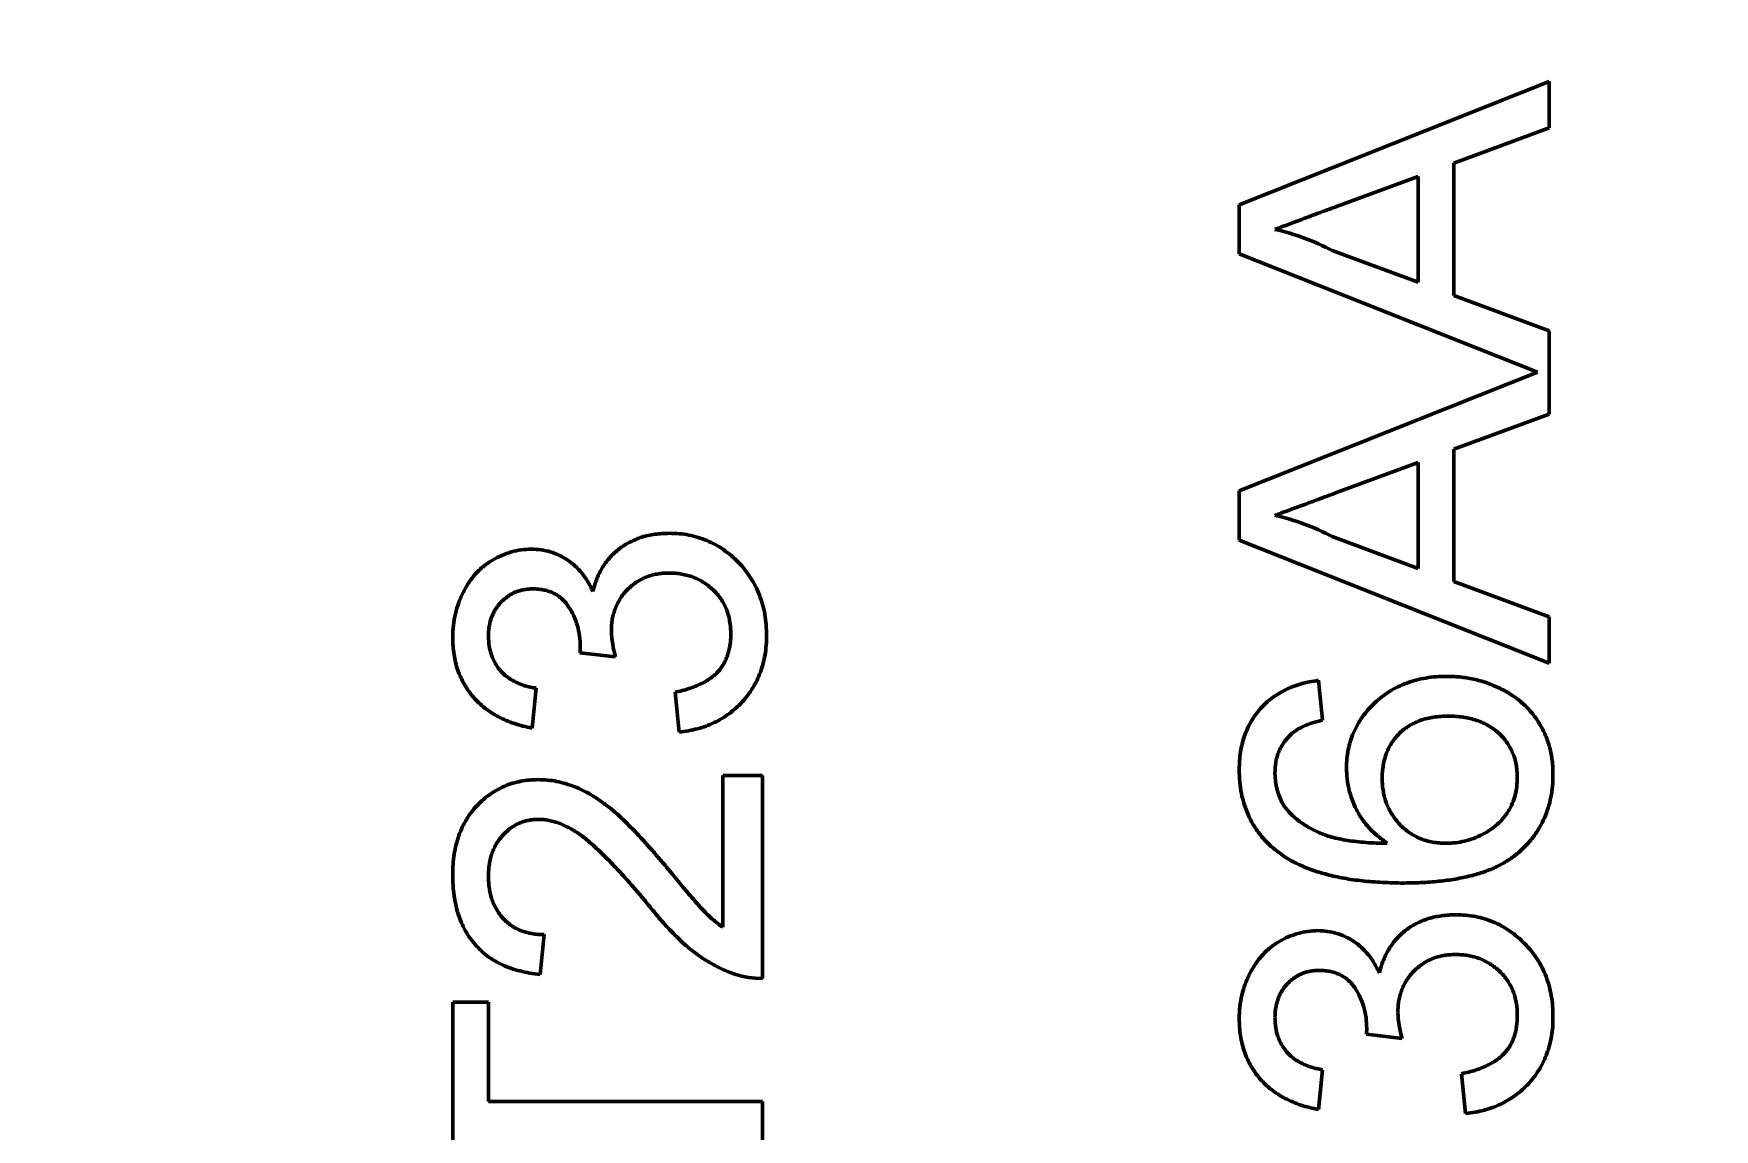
# Model space of a CAD drawing. Header units: millimetres. Extents: x 71 to 428, y 120 to 295.
# Drawn here: x 375.536 to 376.893, y 202.232 to 203.115 of the extents above; entities that cross this region are included whole.
import ezdxf

# ---------------------------------------------------------------- set-up
doc = ezdxf.new("R2010")
doc.units = ezdxf.units.MM
doc.header["$LTSCALE"] = 0.75
doc.layers.add('Dim', color=3, linetype='Continuous', lineweight=25)
doc.layers.add('Visible', color=7, linetype='Continuous', lineweight=50)
doc.layers.add('尺寸标注', color=3, linetype='Continuous')
doc.styles.get("Standard").update_dxf_attribs({"font": 'arial.ttf'})
doc.dimstyles.new('Dim-ISO-25', dxfattribs={"dimtxt": 3.5, "dimasz": 3.5, "dimexe": 2.1, "dimexo": 2.1, "dimgap": 1.4, "dimtad": 1, "dimzin": 12, "dimdsep": 46, "dimtxsty": 'Standard', "dimcen": 0, "dimazin": 3, "dimtp": 0.1, "dimtm": 0.1, "dimtfac": 0.714286, "dimtmove": 0, "dimatfit": 3, "dimfxl": 1, "dimtzin": 12, "dimarcsym": 0})

# ---------------------------------------------------------------- blocks, each defined once
blk = doc.blocks.new('*D103')
at = {"color": 0, "linetype": 'ByBlock', "lineweight": -2}
for p, q in [((407.8024, 204.496), (427.3861, 204.496)), ((425.2861, 178.9318), (425.2861, 204.496)), ((375.0004, 178.9318), (427.3861, 178.9318))]:
    blk.add_line(p, q, dxfattribs=at)
at = {"color": 0, "linetype": 'ByBlock'}
for points in [[(425.2861, 204.496), (425.8694, 200.996), (424.7027, 200.996)], [(425.2861, 178.9318), (425.8694, 182.4318), (424.7027, 182.4318)]]:
    blk.add_solid(points, dxfattribs=at)
at = {"layer": 'Defpoints', "color": 0, "linetype": 'ByBlock'}
for p in [(405.7024, 204.496), (372.9004, 178.9318)]:
    blk.add_point(p, dxfattribs=at)
at = {"color": 0, "linetype": 'ByBlock', "lineweight": -2, "insert": (422.0991, 191.7139), "char_height": 3.5, "attachment_point": 5, "rotation": 90}
blk.add_mtext('\\A0;25.56', dxfattribs=at)
blk = doc.blocks.new('*D122')
at = {"color": 0, "linetype": 'ByBlock', "lineweight": -2}
for p, q in [((391.3964, 202.3983), (391.3964, 119.8711)), ((354.8964, 148.7044), (354.8964, 119.8711)), ((391.3964, 121.9711), (354.8964, 121.9711))]:
    blk.add_line(p, q, dxfattribs=at)
at = {"color": 0, "linetype": 'ByBlock'}
for points in [[(354.8964, 121.9711), (358.3964, 122.5544), (358.3964, 121.3878)], [(391.3964, 121.9711), (387.8964, 122.5544), (387.8964, 121.3878)]]:
    blk.add_solid(points, dxfattribs=at)
at = {"layer": 'Defpoints', "color": 0, "linetype": 'ByBlock'}
for p in [(391.3964, 204.4983), (354.8964, 150.8044)]:
    blk.add_point(p, dxfattribs=at)
at = {"color": 0, "linetype": 'ByBlock', "lineweight": -2, "insert": (373.1464, 125.1593), "char_height": 3.5, "attachment_point": 5}
blk.add_mtext('\\A0;36.5', dxfattribs=at)

msp = doc.modelspace()

# ---------------------------------------------------------------- linework, layer by layer
at = {"layer": 'Visible'}
for p, q in [((376.5092, 202.9773), (376.7592, 203.0766)), ((376.7592, 203.0766), (376.7592, 203.0392)), ((376.7592, 203.0392), (376.6823, 203.0108)), ((376.6823, 203.0108), (376.6823, 202.9042)), ((376.6535, 203.0001), (376.5878, 202.9758)), ((376.6535, 202.9148), (376.6535, 203.0001)), ((376.5092, 202.9376), (376.5092, 202.9773)), ((376.5843, 202.9404), (376.6535, 202.9148)), ((376.7498, 202.8421), (376.5092, 202.9376)), ((376.6823, 202.9042), (376.7592, 202.8757)), ((376.7592, 202.8757), (376.7592, 202.8084)), ((376.5092, 202.7466), (376.7498, 202.8421)), ((376.7592, 202.8084), (376.6823, 202.78)), ((376.6823, 202.78), (376.6823, 202.6734)), ((376.6535, 202.7694), (376.5878, 202.7451)), ((376.6535, 202.684), (376.6535, 202.7694)), ((376.5092, 202.7068), (376.5092, 202.7466)), ((376.5843, 202.7096), (376.6535, 202.684)), ((376.7592, 202.6076), (376.5092, 202.7068)), ((376.6823, 202.6734), (376.7592, 202.645)), ((376.7592, 202.645), (376.7592, 202.6076)), ((376.006, 202.6126), (375.9772, 202.6159)), ((376.5733, 202.5937), (376.5765, 202.5616)), ((375.9419, 202.5873), (375.9387, 202.5552)), ((376.0573, 202.552), (376.0541, 202.5841)), ((376.0926, 202.3945), (376.0926, 202.5168)), ((376.0926, 202.5168), (376.1246, 202.5168)), ((376.1246, 202.5168), (376.1246, 202.3533)), ((375.9483, 202.3886), (375.9451, 202.3565)), ((375.8746, 202.1386), (375.8746, 202.3341)), ((375.8746, 202.3341), (375.9035, 202.3341)), ((375.9035, 202.3341), (375.9035, 202.2539)), ((376.6406, 202.3049), (376.6118, 202.3082)), ((376.5765, 202.2796), (376.5733, 202.2475)), ((376.6919, 202.2443), (376.6887, 202.2764)), ((375.9035, 202.2539), (376.1246, 202.2539)), ((376.1246, 202.2539), (376.1246, 202.2187))]:
    msp.add_line(p, q, dxfattribs=at)
at = {"layer": 'Visible', "extrusion": (0, 0, -1)}
msp.add_circle((-354.8964, 204.496), 47.93, dxfattribs=at)
at = {"layer": 'Visible'}
for centre, radius, start, end in [((376.4964, 202.7738), 0.1883, 62.1865, 77.2078), ((376.4964, 202.5431), 0.1883, 62.1865, 77.2078), ((376.0834, 202.636), 0.0808, 181.8942, 196.8331), ((376.5911, 202.5192), 0.0531, 179.7398, 210.6494), ((376.1227, 202.4163), 0.063, 251.1528, 271.7031), ((376.718, 202.3283), 0.0808, 181.8942, 196.8331)]:
    msp.add_arc(centre, radius, start, end, dxfattribs=at)
at = {"layer": 'Visible', "extrusion": (0, 0, -1)}
for centre in [(-375.9272, 202.622), (-376.5618, 202.3143)]:
    msp.add_arc(centre, 0.0504, 181.7212, 186.981, dxfattribs=at)
at = {"layer": 'Visible'}
for points, knots in [([(376.5878, 202.9758), (376.5852, 202.9749), (376.5803, 202.9731), (376.573, 202.9704), (376.5662, 202.9679), (376.5598, 202.9655), (376.5538, 202.9633), (376.5482, 202.9612), (376.543, 202.9592), (376.5397, 202.958), (376.5381, 202.9575)], [0, 0, 0, 0, 0.153148, 0.299433, 0.436426, 0.565671, 0.686508, 0.799269, 0.903395, 1, 1, 1, 1]), ([(376.5878, 202.7451), (376.5852, 202.7441), (376.5803, 202.7423), (376.573, 202.7396), (376.5662, 202.7371), (376.5598, 202.7347), (376.5538, 202.7325), (376.5482, 202.7305), (376.543, 202.7285), (376.5397, 202.7273), (376.5381, 202.7267)], [0, 0, 0, 0, 0.153148, 0.299433, 0.436426, 0.565671, 0.686508, 0.799269, 0.903395, 1, 1, 1, 1]), ([(375.9877, 202.6653), (375.9882, 202.6671), (375.9891, 202.6707), (375.9909, 202.6757), (375.9931, 202.6805), (375.9955, 202.685), (375.9984, 202.6891), (376.0016, 202.693), (376.0051, 202.6966), (376.009, 202.6998), (376.0131, 202.7028), (376.0176, 202.7053), (376.0223, 202.7074), (376.0272, 202.7093), (376.0324, 202.7106), (376.0379, 202.7115), (376.0435, 202.7122), (376.0474, 202.7122), (376.0494, 202.7123)], [0, 0, 0, 0, 0.065828, 0.128938, 0.190858, 0.251186, 0.310974, 0.37005, 0.429672, 0.489507, 0.549975, 0.610075, 0.670915, 0.732909, 0.796711, 0.861825, 0.929892, 1, 1, 1, 1]), ([(376.0494, 202.7123), (376.0521, 202.7122), (376.0574, 202.7121), (376.0651, 202.711), (376.0726, 202.7091), (376.0797, 202.7065), (376.0866, 202.7033), (376.0931, 202.6992), (376.0993, 202.6944), (376.1051, 202.689), (376.1105, 202.683), (376.1151, 202.6765), (376.119, 202.6697), (376.1222, 202.6625), (376.1248, 202.6549), (376.1266, 202.6469), (376.1276, 202.6385), (376.1278, 202.6327), (376.1278, 202.6298)], [0, 0, 0, 0, 0.063503, 0.124805, 0.18492, 0.244376, 0.303775, 0.364133, 0.425376, 0.488388, 0.551743, 0.61386, 0.67564, 0.737737, 0.800417, 0.864658, 0.930985, 1, 1, 1, 1]), ([(375.8746, 202.6283), (375.8747, 202.6316), (375.8749, 202.638), (375.8766, 202.6474), (375.8793, 202.6564), (375.8831, 202.665), (375.8876, 202.6729), (375.8931, 202.6799), (375.8995, 202.6859), (375.9065, 202.6907), (375.9141, 202.6946), (375.9219, 202.6974), (375.9299, 202.6991), (375.9354, 202.6993), (375.9382, 202.6995)], [0, 0, 0, 0, 0.092054, 0.181008, 0.26913, 0.357137, 0.443549, 0.526433, 0.607453, 0.688385, 0.767854, 0.845531, 0.922529, 1, 1, 1, 1]), ([(375.9382, 202.6995), (375.9408, 202.6993), (375.9459, 202.6991), (375.9534, 202.6975), (375.9605, 202.6947), (375.9672, 202.691), (375.9734, 202.6861), (375.979, 202.6802), (375.9839, 202.6732), (375.9864, 202.668), (375.9877, 202.6653)], [0, 0, 0, 0, 0.121951, 0.240787, 0.35855, 0.479066, 0.601519, 0.727551, 0.859932, 1, 1, 1, 1]), ([(376.0491, 202.6802), (376.0475, 202.6802), (376.0443, 202.6801), (376.0395, 202.6795), (376.035, 202.6785), (376.0307, 202.677), (376.0266, 202.6751), (376.0227, 202.6729), (376.0191, 202.6701), (376.0157, 202.667), (376.0126, 202.6637), (376.01, 202.66), (376.0077, 202.6561), (376.0059, 202.652), (376.0044, 202.6476), (376.0033, 202.6431), (376.0027, 202.6383), (376.0027, 202.635), (376.0026, 202.6333)], [0, 0, 0, 0, 0.067051, 0.13118, 0.193722, 0.254499, 0.314763, 0.375117, 0.436023, 0.498297, 0.560571, 0.621619, 0.681973, 0.742853, 0.804272, 0.867473, 0.932273, 1, 1, 1, 1]), ([(376.099, 202.6309), (376.0989, 202.6328), (376.0989, 202.6363), (376.0981, 202.6415), (376.0971, 202.6464), (376.0955, 202.6511), (376.0934, 202.6554), (376.091, 202.6595), (376.0881, 202.6633), (376.0847, 202.6668), (376.081, 202.6699), (376.0771, 202.6727), (376.073, 202.675), (376.0686, 202.677), (376.0641, 202.6784), (376.0593, 202.6794), (376.0543, 202.6801), (376.0509, 202.6802), (376.0491, 202.6802)], [0, 0, 0, 0, 0.069461, 0.135658, 0.19962, 0.261651, 0.322053, 0.38234, 0.443223, 0.50493, 0.56682, 0.6276, 0.687476, 0.747351, 0.808174, 0.870133, 0.933721, 1, 1, 1, 1]), ([(375.9392, 202.6674), (375.9379, 202.6674), (375.9355, 202.6673), (375.9318, 202.6668), (375.9284, 202.666), (375.9251, 202.6648), (375.9219, 202.6633), (375.919, 202.6614), (375.9162, 202.6593), (375.9136, 202.6568), (375.9112, 202.654), (375.9091, 202.6511), (375.9073, 202.6479), (375.906, 202.6446), (375.9048, 202.641), (375.9041, 202.6373), (375.9035, 202.6334), (375.9035, 202.6307), (375.9035, 202.6293)], [0, 0, 0, 0, 0.065093, 0.127304, 0.188122, 0.247131, 0.306077, 0.365678, 0.426103, 0.487841, 0.550317, 0.611805, 0.672737, 0.734883, 0.79768, 0.862475, 0.929775, 1, 1, 1, 1]), ([(375.9775, 202.6205), (375.9774, 202.6235), (375.9772, 202.6293), (375.9754, 202.6377), (375.9725, 202.6457), (375.969, 202.6518), (375.9658, 202.6564), (375.9629, 202.6593), (375.9598, 202.6619), (375.9562, 202.6639), (375.9524, 202.6655), (375.9483, 202.6666), (375.9439, 202.6673), (375.9408, 202.6674), (375.9392, 202.6674)], [0, 0, 0, 0, 0.129789, 0.254605, 0.378435, 0.50292, 0.565018, 0.624848, 0.683448, 0.742765, 0.802757, 0.86522, 0.930779, 1, 1, 1, 1]), ([(375.9387, 202.5552), (375.9362, 202.5557), (375.9314, 202.5567), (375.9244, 202.5587), (375.9178, 202.5612), (375.9116, 202.5641), (375.9059, 202.5674), (375.9006, 202.5712), (375.8957, 202.5754), (375.8913, 202.58), (375.8874, 202.585), (375.884, 202.5903), (375.8811, 202.5959), (375.8787, 202.6018), (375.8768, 202.608), (375.8756, 202.6146), (375.8747, 202.6214), (375.8747, 202.626), (375.8746, 202.6283)], [0, 0, 0, 0, 0.071036, 0.139343, 0.204958, 0.268332, 0.330129, 0.390664, 0.450861, 0.510587, 0.570374, 0.629455, 0.687994, 0.747581, 0.807839, 0.870034, 0.93381, 1, 1, 1, 1]), ([(375.9035, 202.6293), (375.9036, 202.6267), (375.9038, 202.6215), (375.9056, 202.6141), (375.9087, 202.6073), (375.9122, 202.6024), (375.9156, 202.5988), (375.9185, 202.5964), (375.9216, 202.5943), (375.9251, 202.5924), (375.9289, 202.5907), (375.933, 202.5892), (375.9373, 202.5881), (375.9404, 202.5876), (375.9419, 202.5873)], [0, 0, 0, 0, 0.127797, 0.246795, 0.362284, 0.477652, 0.536237, 0.59559, 0.656344, 0.719085, 0.784349, 0.852876, 0.924551, 1, 1, 1, 1]), ([(376.0541, 202.5841), (376.056, 202.5845), (376.0598, 202.5853), (376.0651, 202.5869), (376.07, 202.5886), (376.0745, 202.5907), (376.0787, 202.5927), (376.0823, 202.5951), (376.0856, 202.5976), (376.0885, 202.6004), (376.091, 202.6034), (376.0931, 202.6066), (376.0949, 202.6101), (376.0964, 202.6138), (376.0975, 202.6178), (376.0984, 202.6219), (376.0989, 202.6264), (376.099, 202.6294), (376.099, 202.6309)], [0, 0, 0, 0, 0.082566, 0.15976, 0.233155, 0.301356, 0.365752, 0.426437, 0.484185, 0.539549, 0.593156, 0.647048, 0.701446, 0.757, 0.81384, 0.873058, 0.934963, 1, 1, 1, 1]), ([(376.1278, 202.6298), (376.1278, 202.6272), (376.1277, 202.622), (376.1267, 202.6144), (376.1252, 202.6072), (376.123, 202.6003), (376.1203, 202.5937), (376.1168, 202.5876), (376.1129, 202.5817), (376.1083, 202.5762), (376.1032, 202.5712), (376.0977, 202.5667), (376.0918, 202.5628), (376.0857, 202.5594), (376.0791, 202.5567), (376.0721, 202.5546), (376.0649, 202.5529), (376.0599, 202.5523), (376.0573, 202.552)], [0, 0, 0, 0, 0.067794, 0.133464, 0.196934, 0.258481, 0.319787, 0.380431, 0.44099, 0.502867, 0.564806, 0.625526, 0.685604, 0.746041, 0.807347, 0.869717, 0.93379, 1, 1, 1, 1]), ([(376.5092, 202.5215), (376.5093, 202.524), (376.5094, 202.5288), (376.5102, 202.5358), (376.5115, 202.5425), (376.5134, 202.5488), (376.5158, 202.5548), (376.5187, 202.5605), (376.5222, 202.5658), (376.5262, 202.5708), (376.5306, 202.5753), (376.5355, 202.5794), (376.5408, 202.583), (376.5466, 202.5861), (376.5527, 202.5888), (376.5592, 202.591), (376.5661, 202.5926), (376.5709, 202.5933), (376.5733, 202.5937)], [0, 0, 0, 0, 0.068499, 0.134572, 0.198208, 0.259784, 0.319951, 0.379508, 0.438814, 0.498497, 0.558182, 0.617438, 0.677522, 0.737959, 0.80033, 0.86409, 0.930622, 1, 1, 1, 1]), ([(376.5958, 202.523), (376.5958, 202.5255), (376.596, 202.5305), (376.597, 202.5378), (376.5989, 202.5448), (376.6013, 202.5515), (376.6046, 202.5579), (376.6084, 202.5641), (376.6131, 202.5699), (376.6183, 202.5754), (376.6242, 202.5804), (376.6305, 202.5849), (376.6372, 202.5886), (376.6444, 202.5916), (376.6519, 202.594), (376.6599, 202.5957), (376.6682, 202.5967), (376.674, 202.5968), (376.6769, 202.5969)], [0, 0, 0, 0, 0.061347, 0.121203, 0.179863, 0.238152, 0.296252, 0.35519, 0.415676, 0.478379, 0.541524, 0.603977, 0.666513, 0.729491, 0.79371, 0.859736, 0.928449, 1, 1, 1, 1]), ([(376.6769, 202.5969), (376.6808, 202.5968), (376.6884, 202.5965), (376.6996, 202.5945), (376.7104, 202.5914), (376.719, 202.5876), (376.7256, 202.5841), (376.7302, 202.5811), (376.7345, 202.5779), (376.7386, 202.5746), (376.7423, 202.5709), (376.7458, 202.567), (376.7489, 202.5628), (376.7517, 202.5585), (376.7542, 202.5539), (376.7564, 202.5493), (376.7583, 202.5444), (376.7598, 202.5394), (376.761, 202.5342), (376.7618, 202.5289), (376.7624, 202.5234), (376.7624, 202.5197), (376.7624, 202.5179)], [0, 0, 0, 0, 0.088899, 0.17544, 0.261633, 0.34801, 0.390819, 0.432814, 0.473776, 0.514166, 0.554107, 0.594121, 0.63362, 0.673585, 0.71348, 0.75336, 0.792891, 0.833007, 0.873643, 0.914893, 0.95695, 1, 1, 1, 1]), ([(376.5765, 202.5616), (376.5738, 202.5609), (376.5686, 202.5596), (376.5616, 202.5569), (376.5556, 202.5539), (376.5524, 202.5513), (376.5509, 202.5501)], [0, 0, 0, 0, 0.299802, 0.564331, 0.796204, 1, 1, 1, 1]), ([(376.6779, 202.5648), (376.6759, 202.5648), (376.672, 202.5647), (376.6663, 202.5641), (376.6608, 202.5631), (376.6558, 202.5615), (376.651, 202.5596), (376.6466, 202.5573), (376.6425, 202.5545), (376.6388, 202.5513), (376.6355, 202.5477), (376.6326, 202.5439), (376.6301, 202.5397), (376.6281, 202.5352), (376.6265, 202.5303), (376.6254, 202.5252), (376.6247, 202.5198), (376.6246, 202.5161), (376.6246, 202.5142)], [0, 0, 0, 0, 0.072229, 0.141252, 0.207439, 0.270245, 0.331238, 0.391254, 0.450152, 0.509008, 0.567734, 0.625726, 0.683708, 0.742407, 0.803094, 0.865865, 0.931379, 1, 1, 1, 1]), ([(376.7336, 202.5154), (376.7335, 202.5172), (376.7334, 202.5207), (376.7327, 202.5258), (376.7316, 202.5307), (376.7299, 202.5353), (376.7278, 202.5396), (376.7252, 202.5437), (376.7222, 202.5476), (376.7187, 202.5511), (376.7148, 202.5544), (376.7105, 202.5571), (376.7059, 202.5596), (376.7009, 202.5615), (376.6956, 202.563), (376.69, 202.5641), (376.6841, 202.5647), (376.68, 202.5648), (376.6779, 202.5648)], [0, 0, 0, 0, 0.063965, 0.124854, 0.184383, 0.242748, 0.2999, 0.357059, 0.415719, 0.475258, 0.535508, 0.596291, 0.657728, 0.721052, 0.786261, 0.853834, 0.925318, 1, 1, 1, 1]), ([(376.5509, 202.5501), (376.5499, 202.549), (376.5479, 202.547), (376.5452, 202.5436), (376.543, 202.54), (376.5412, 202.5362), (376.5398, 202.5323), (376.5388, 202.5282), (376.5382, 202.5238), (376.5381, 202.5209), (376.5381, 202.5194)], [0, 0, 0, 0, 0.128545, 0.252818, 0.375212, 0.497113, 0.618546, 0.742222, 0.869458, 1, 1, 1, 1]), ([(376.5376, 202.4575), (376.5354, 202.4595), (376.5309, 202.4635), (376.5251, 202.4703), (376.5202, 202.4775), (376.5162, 202.4853), (376.5131, 202.4937), (376.5108, 202.5025), (376.5095, 202.5118), (376.5093, 202.5182), (376.5092, 202.5215)], [0, 0, 0, 0, 0.125625, 0.247619, 0.368528, 0.488104, 0.609878, 0.735382, 0.864448, 1, 1, 1, 1]), ([(376.6287, 202.4623), (376.6261, 202.4642), (376.6209, 202.4679), (376.6141, 202.4744), (376.6083, 202.4815), (376.6037, 202.4892), (376.6002, 202.4974), (376.5976, 202.5058), (376.5961, 202.5143), (376.5959, 202.5201), (376.5958, 202.523)], [0, 0, 0, 0, 0.13549, 0.265229, 0.390778, 0.51542, 0.638317, 0.759642, 0.878902, 1, 1, 1, 1]), ([(375.8746, 202.4366), (375.8747, 202.4395), (375.8748, 202.4452), (375.8757, 202.4534), (375.8773, 202.4611), (375.8794, 202.4684), (375.8822, 202.4752), (375.8857, 202.4816), (375.8897, 202.4875), (375.8943, 202.4929), (375.8994, 202.4977), (375.9049, 202.502), (375.9106, 202.5055), (375.9166, 202.5085), (375.9229, 202.5108), (375.9296, 202.5124), (375.9365, 202.5134), (375.9412, 202.5135), (375.9436, 202.5136)], [0, 0, 0, 0, 0.074712, 0.145539, 0.213339, 0.278615, 0.342094, 0.40389, 0.465063, 0.526577, 0.587328, 0.64638, 0.704345, 0.761672, 0.819418, 0.878039, 0.937796, 1, 1, 1, 1]), ([(375.9436, 202.5136), (375.9461, 202.5135), (375.9511, 202.5133), (375.9585, 202.5123), (375.9658, 202.5104), (375.9731, 202.508), (375.9805, 202.5046), (375.988, 202.5004), (375.9957, 202.4952), (376.0022, 202.4902), (376.0077, 202.4855), (376.0122, 202.4813), (376.017, 202.4765), (376.0222, 202.4713), (376.0277, 202.4653), (376.0336, 202.4588), (376.0398, 202.4517), (376.044, 202.4468), (376.0462, 202.4442)], [0, 0, 0, 0, 0.057945, 0.116018, 0.174826, 0.234683, 0.296827, 0.364061, 0.436192, 0.51426, 0.556976, 0.604856, 0.657675, 0.715751, 0.77884, 0.847501, 0.921228, 1, 1, 1, 1]), ([(376.6246, 202.5142), (376.6246, 202.5124), (376.6247, 202.5089), (376.6255, 202.5038), (376.6265, 202.4988), (376.6281, 202.4941), (376.6301, 202.4896), (376.6326, 202.4853), (376.6355, 202.4812), (376.6388, 202.4773), (376.6425, 202.4738), (376.6465, 202.4707), (376.6508, 202.4681), (376.6553, 202.4659), (376.6602, 202.4643), (376.6653, 202.4631), (376.6707, 202.4624), (376.6744, 202.4623), (376.6762, 202.4623)], [0, 0, 0, 0, 0.064812, 0.127718, 0.189086, 0.249562, 0.309738, 0.370215, 0.431085, 0.493911, 0.55657, 0.617553, 0.678119, 0.739063, 0.801665, 0.864956, 0.93089, 1, 1, 1, 1]), ([(376.7624, 202.5179), (376.7623, 202.5147), (376.7622, 202.5085), (376.7609, 202.4994), (376.7587, 202.4908), (376.7556, 202.4827), (376.7517, 202.4749), (376.7468, 202.4676), (376.7411, 202.4608), (376.7345, 202.4544), (376.7268, 202.4487), (376.7181, 202.4437), (376.7082, 202.4395), (376.6971, 202.4361), (376.685, 202.4335), (376.6717, 202.4316), (376.6573, 202.4304), (376.6474, 202.4303), (376.6422, 202.4302)], [0, 0, 0, 0, 0.056157, 0.110133, 0.162537, 0.213912, 0.265146, 0.31651, 0.369179, 0.423123, 0.479276, 0.538691, 0.601978, 0.670125, 0.74365, 0.82281, 0.908261, 1, 1, 1, 1]), ([(376.6762, 202.4623), (376.6788, 202.4624), (376.6837, 202.4625), (376.6911, 202.4639), (376.6984, 202.4661), (376.7053, 202.4691), (376.7118, 202.4729), (376.7175, 202.4773), (376.7224, 202.4824), (376.7265, 202.488), (376.7297, 202.4942), (376.732, 202.5009), (376.7333, 202.508), (376.7335, 202.5129), (376.7336, 202.5154)], [0, 0, 0, 0, 0.086177, 0.171222, 0.257573, 0.34515, 0.431508, 0.513644, 0.593539, 0.672806, 0.752058, 0.831493, 0.913823, 1, 1, 1, 1]), ([(375.9439, 202.4815), (375.9425, 202.4815), (375.9398, 202.4814), (375.9357, 202.4808), (375.9318, 202.4799), (375.9282, 202.4784), (375.9246, 202.4767), (375.9213, 202.4744), (375.9181, 202.4719), (375.9151, 202.4689), (375.9123, 202.4657), (375.91, 202.4621), (375.9079, 202.4584), (375.9063, 202.4543), (375.905, 202.4501), (375.9041, 202.4456), (375.9036, 202.4408), (375.9035, 202.4376), (375.9035, 202.4359)], [0, 0, 0, 0, 0.061762, 0.121174, 0.179421, 0.236843, 0.294322, 0.353191, 0.412721, 0.474522, 0.537057, 0.599591, 0.662367, 0.725246, 0.790316, 0.857724, 0.927232, 1, 1, 1, 1]), ([(376.0311, 202.4143), (376.0284, 202.4175), (376.0232, 202.4237), (376.0155, 202.4325), (376.0083, 202.4404), (376.0015, 202.4475), (375.9953, 202.4538), (375.9895, 202.4593), (375.9843, 202.464), (375.9794, 202.4679), (375.9747, 202.4711), (375.9702, 202.4739), (375.9658, 202.4762), (375.9613, 202.4781), (375.9569, 202.4797), (375.9525, 202.4807), (375.9482, 202.4814), (375.9453, 202.4815), (375.9439, 202.4815)], [0, 0, 0, 0, 0.11141, 0.214526, 0.309417, 0.396087, 0.474284, 0.544374, 0.60642, 0.660582, 0.709794, 0.756451, 0.800767, 0.843168, 0.884295, 0.923885, 0.962359, 1, 1, 1, 1]), ([(376.5455, 202.4921), (376.5472, 202.49), (376.5508, 202.4857), (376.5573, 202.4801), (376.565, 202.4751), (376.5721, 202.4715), (376.5785, 202.4689), (376.584, 202.4672), (376.5901, 202.4657), (376.5967, 202.4645), (376.6039, 202.4636), (376.6116, 202.4628), (376.62, 202.4624), (376.6258, 202.4623), (376.6287, 202.4623)], [0, 0, 0, 0, 0.088609, 0.181893, 0.280787, 0.38702, 0.444107, 0.506454, 0.574396, 0.647656, 0.726426, 0.811458, 0.90278, 1, 1, 1, 1]), ([(376.6422, 202.4302), (376.6393, 202.4302), (376.6335, 202.4303), (376.6249, 202.4307), (376.6167, 202.4311), (376.6088, 202.4319), (376.6012, 202.4328), (376.5939, 202.434), (376.5869, 202.4354), (376.5802, 202.437), (376.5738, 202.4388), (376.5677, 202.4408), (376.5619, 202.443), (376.5564, 202.4455), (376.5513, 202.4481), (376.5464, 202.451), (376.5419, 202.4541), (376.539, 202.4563), (376.5376, 202.4575)], [0, 0, 0, 0, 0.080034, 0.157854, 0.232564, 0.304731, 0.374384, 0.441663, 0.506048, 0.568692, 0.628715, 0.687238, 0.743227, 0.797567, 0.850239, 0.901629, 0.951067, 1, 1, 1, 1]), ([(376.0462, 202.4442), (376.048, 202.442), (376.0514, 202.4378), (376.0563, 202.4319), (376.0608, 202.4266), (376.0648, 202.4217), (376.0684, 202.4176), (376.0715, 202.414), (376.0742, 202.411), (376.0783, 202.4065), (376.0841, 202.4007), (376.0898, 202.3965), (376.0926, 202.3945)], [0, 0, 0, 0, 0.1242, 0.23683, 0.339495, 0.431254, 0.511455, 0.581223, 0.640495, 0.688308, 0.850333, 1, 1, 1, 1]), ([(375.9451, 202.3565), (375.9423, 202.3568), (375.9369, 202.3575), (375.929, 202.3591), (375.9217, 202.3613), (375.9148, 202.364), (375.9085, 202.3673), (375.9026, 202.3711), (375.8974, 202.3756), (375.8926, 202.3805), (375.8883, 202.3859), (375.8846, 202.3919), (375.8816, 202.3982), (375.879, 202.4051), (375.877, 202.4123), (375.8757, 202.42), (375.8748, 202.4282), (375.8747, 202.4338), (375.8746, 202.4366)], [0, 0, 0, 0, 0.070675, 0.137493, 0.201473, 0.262869, 0.32255, 0.380737, 0.43822, 0.495487, 0.553484, 0.611346, 0.670644, 0.731587, 0.794183, 0.859445, 0.928208, 1, 1, 1, 1]), ([(375.9035, 202.4359), (375.9035, 202.4342), (375.9036, 202.4308), (375.9041, 202.4258), (375.905, 202.4211), (375.9063, 202.4166), (375.908, 202.4125), (375.9101, 202.4086), (375.9125, 202.4049), (375.9153, 202.4015), (375.9184, 202.3985), (375.9218, 202.3958), (375.9256, 202.3936), (375.9296, 202.3918), (375.9338, 202.3904), (375.9384, 202.3893), (375.9433, 202.3887), (375.9466, 202.3886), (375.9483, 202.3886)], [0, 0, 0, 0, 0.070696, 0.138358, 0.20337, 0.2657, 0.327256, 0.386512, 0.445858, 0.505173, 0.56378, 0.622343, 0.680824, 0.739795, 0.800801, 0.864239, 0.930631, 1, 1, 1, 1]), ([(376.1024, 202.3567), (376.0995, 202.3577), (376.0935, 202.3599), (376.0849, 202.3643), (376.0763, 202.3694), (376.0694, 202.3744), (376.0638, 202.379), (376.0595, 202.3828), (376.055, 202.3871), (376.0504, 202.3918), (376.0457, 202.3968), (376.0409, 202.4023), (376.036, 202.4081), (376.0328, 202.4122), (376.0311, 202.4143)], [0, 0, 0, 0, 0.100388, 0.204407, 0.310686, 0.422157, 0.480685, 0.543238, 0.6095, 0.679555, 0.753841, 0.831641, 0.913813, 1, 1, 1, 1]), ([(376.6224, 202.3577), (376.6228, 202.3595), (376.6237, 202.363), (376.6255, 202.368), (376.6277, 202.3728), (376.6301, 202.3773), (376.633, 202.3814), (376.6362, 202.3853), (376.6398, 202.3889), (376.6436, 202.3921), (376.6477, 202.3951), (376.6522, 202.3976), (376.6569, 202.3997), (376.6618, 202.4016), (376.667, 202.4029), (376.6725, 202.4038), (376.6782, 202.4045), (376.682, 202.4045), (376.684, 202.4046)], [0, 0, 0, 0, 0.065828, 0.128938, 0.190858, 0.251186, 0.310974, 0.37005, 0.429672, 0.489507, 0.549975, 0.610075, 0.670915, 0.732909, 0.796711, 0.861825, 0.929892, 1, 1, 1, 1]), ([(376.684, 202.4046), (376.6867, 202.4045), (376.692, 202.4044), (376.6998, 202.4033), (376.7072, 202.4014), (376.7144, 202.3988), (376.7212, 202.3956), (376.7277, 202.3915), (376.7339, 202.3867), (376.7397, 202.3813), (376.7451, 202.3753), (376.7497, 202.3689), (376.7537, 202.362), (376.7569, 202.3548), (376.7594, 202.3472), (376.7612, 202.3392), (376.7622, 202.3308), (376.7624, 202.325), (376.7624, 202.3221)], [0, 0, 0, 0, 0.063503, 0.124805, 0.18492, 0.244376, 0.303775, 0.364133, 0.425376, 0.488388, 0.551743, 0.61386, 0.67564, 0.737737, 0.800417, 0.864658, 0.930985, 1, 1, 1, 1]), ([(376.5092, 202.3206), (376.5093, 202.3239), (376.5095, 202.3303), (376.5112, 202.3397), (376.5139, 202.3488), (376.5177, 202.3573), (376.5223, 202.3652), (376.5278, 202.3722), (376.5341, 202.3782), (376.5411, 202.383), (376.5487, 202.3869), (376.5565, 202.3897), (376.5646, 202.3914), (376.57, 202.3917), (376.5728, 202.3918)], [0, 0, 0, 0, 0.092054, 0.181008, 0.26913, 0.357137, 0.443549, 0.526433, 0.607453, 0.688385, 0.767854, 0.845531, 0.922529, 1, 1, 1, 1]), ([(376.5728, 202.3918), (376.5754, 202.3917), (376.5805, 202.3914), (376.588, 202.3898), (376.5951, 202.387), (376.6018, 202.3833), (376.608, 202.3784), (376.6136, 202.3725), (376.6185, 202.3655), (376.621, 202.3603), (376.6224, 202.3577)], [0, 0, 0, 0, 0.121951, 0.240787, 0.35855, 0.479066, 0.601519, 0.727551, 0.859932, 1, 1, 1, 1]), ([(376.6838, 202.3725), (376.6821, 202.3725), (376.6789, 202.3724), (376.6741, 202.3718), (376.6696, 202.3708), (376.6653, 202.3693), (376.6612, 202.3674), (376.6574, 202.3652), (376.6537, 202.3624), (376.6504, 202.3594), (376.6472, 202.356), (376.6446, 202.3523), (376.6423, 202.3484), (376.6405, 202.3443), (376.639, 202.34), (376.638, 202.3354), (376.6373, 202.3306), (376.6373, 202.3273), (376.6372, 202.3257)], [0, 0, 0, 0, 0.067051, 0.13118, 0.193722, 0.254499, 0.314763, 0.375117, 0.436023, 0.498297, 0.560571, 0.621619, 0.681973, 0.742853, 0.804272, 0.867473, 0.932273, 1, 1, 1, 1]), ([(376.7336, 202.3233), (376.7336, 202.3251), (376.7335, 202.3286), (376.7328, 202.3338), (376.7317, 202.3388), (376.7301, 202.3434), (376.7281, 202.3477), (376.7256, 202.3518), (376.7227, 202.3556), (376.7193, 202.3591), (376.7156, 202.3622), (376.7117, 202.365), (376.7076, 202.3673), (376.7033, 202.3693), (376.6987, 202.3707), (376.6939, 202.3718), (376.6889, 202.3724), (376.6855, 202.3725), (376.6838, 202.3725)], [0, 0, 0, 0, 0.069461, 0.135658, 0.19962, 0.261651, 0.322053, 0.38234, 0.443223, 0.50493, 0.56682, 0.6276, 0.687476, 0.747351, 0.808174, 0.870133, 0.933721, 1, 1, 1, 1]), ([(376.5738, 202.3597), (376.5726, 202.3597), (376.5701, 202.3596), (376.5664, 202.3591), (376.563, 202.3583), (376.5597, 202.3571), (376.5566, 202.3556), (376.5536, 202.3537), (376.5508, 202.3516), (376.5482, 202.3491), (376.5458, 202.3464), (376.5438, 202.3434), (376.5419, 202.3402), (376.5406, 202.3369), (376.5395, 202.3333), (376.5387, 202.3296), (376.5381, 202.3257), (376.5381, 202.323), (376.5381, 202.3216)], [0, 0, 0, 0, 0.065093, 0.127304, 0.188122, 0.247131, 0.306077, 0.365678, 0.426103, 0.487841, 0.550317, 0.611805, 0.672737, 0.734883, 0.79768, 0.862475, 0.929775, 1, 1, 1, 1]), ([(376.6121, 202.3128), (376.612, 202.3158), (376.6118, 202.3216), (376.61, 202.33), (376.6071, 202.338), (376.6036, 202.3442), (376.6004, 202.3487), (376.5975, 202.3516), (376.5944, 202.3542), (376.5908, 202.3562), (376.587, 202.3578), (376.5829, 202.3589), (376.5785, 202.3596), (376.5754, 202.3597), (376.5738, 202.3597)], [0, 0, 0, 0, 0.129789, 0.254605, 0.378435, 0.50292, 0.565018, 0.624848, 0.683448, 0.742765, 0.802757, 0.86522, 0.930779, 1, 1, 1, 1]), ([(376.5733, 202.2475), (376.5709, 202.248), (376.566, 202.249), (376.559, 202.251), (376.5524, 202.2535), (376.5463, 202.2564), (376.5405, 202.2597), (376.5352, 202.2635), (376.5304, 202.2677), (376.5259, 202.2723), (376.522, 202.2773), (376.5186, 202.2826), (376.5157, 202.2882), (376.5134, 202.2941), (376.5115, 202.3004), (376.5102, 202.3069), (376.5094, 202.3137), (376.5093, 202.3183), (376.5092, 202.3206)], [0, 0, 0, 0, 0.071036, 0.139343, 0.204958, 0.268332, 0.330129, 0.390664, 0.450861, 0.510587, 0.570374, 0.629455, 0.687994, 0.747581, 0.807839, 0.870034, 0.93381, 1, 1, 1, 1]), ([(376.5381, 202.3216), (376.5382, 202.319), (376.5384, 202.3138), (376.5403, 202.3064), (376.5433, 202.2996), (376.5468, 202.2947), (376.5502, 202.2911), (376.5531, 202.2887), (376.5563, 202.2866), (376.5597, 202.2847), (376.5635, 202.283), (376.5676, 202.2815), (376.5719, 202.2804), (376.575, 202.2799), (376.5765, 202.2796)], [0, 0, 0, 0, 0.127797, 0.246795, 0.362284, 0.477652, 0.536237, 0.59559, 0.656344, 0.719085, 0.784349, 0.852876, 0.924551, 1, 1, 1, 1]), ([(376.6887, 202.2764), (376.6906, 202.2768), (376.6944, 202.2776), (376.6997, 202.2792), (376.7047, 202.2809), (376.7091, 202.283), (376.7133, 202.285), (376.7169, 202.2874), (376.7202, 202.29), (376.7231, 202.2927), (376.7256, 202.2957), (376.7278, 202.2989), (376.7296, 202.3024), (376.731, 202.3061), (376.7322, 202.3101), (376.733, 202.3142), (376.7335, 202.3187), (376.7336, 202.3217), (376.7336, 202.3233)], [0, 0, 0, 0, 0.082566, 0.15976, 0.233155, 0.301356, 0.365752, 0.426437, 0.484185, 0.539549, 0.593156, 0.647048, 0.701446, 0.757, 0.81384, 0.873058, 0.934963, 1, 1, 1, 1]), ([(376.7624, 202.3221), (376.7624, 202.3195), (376.7623, 202.3143), (376.7613, 202.3067), (376.7598, 202.2995), (376.7576, 202.2926), (376.7549, 202.2861), (376.7515, 202.2799), (376.7475, 202.274), (376.7429, 202.2685), (376.7378, 202.2635), (376.7323, 202.259), (376.7265, 202.2552), (376.7203, 202.2518), (376.7137, 202.249), (376.7068, 202.2469), (376.6995, 202.2452), (376.6945, 202.2446), (376.6919, 202.2443)], [0, 0, 0, 0, 0.067794, 0.133464, 0.196934, 0.258481, 0.319787, 0.380431, 0.44099, 0.502867, 0.564806, 0.625526, 0.685604, 0.746041, 0.807347, 0.869717, 0.93379, 1, 1, 1, 1])]:
    msp.add_open_spline(points, degree=3, knots=knots, dxfattribs=at)

# ---------------------------------------------------------------- dimensions: what is measured, and where the dimension line sits
at = {"layer": 'Dim'}
dim = msp.add_linear_dim(base=(354.8964, 121.9711), p1=(391.3964, 204.4983), p2=(354.8964, 150.8044), dimstyle='Dim-ISO-25', dxfattribs=at)
dim.commit()
dim.dimension.update_dxf_attribs({"geometry": '*D122', "text_midpoint": (373.1464, 125.1593)})
at = {"layer": '尺寸标注'}
dim = msp.add_linear_dim(base=(425.2861, 204.496), p1=(372.9004, 178.9318), p2=(405.7024, 204.496), angle=90, dimstyle='Dim-ISO-25', dxfattribs=at)
dim.commit()
dim.dimension.update_dxf_attribs({"geometry": '*D103', "text_midpoint": (422.0991, 191.7139)})

doc.saveas('drawing.dxf')
